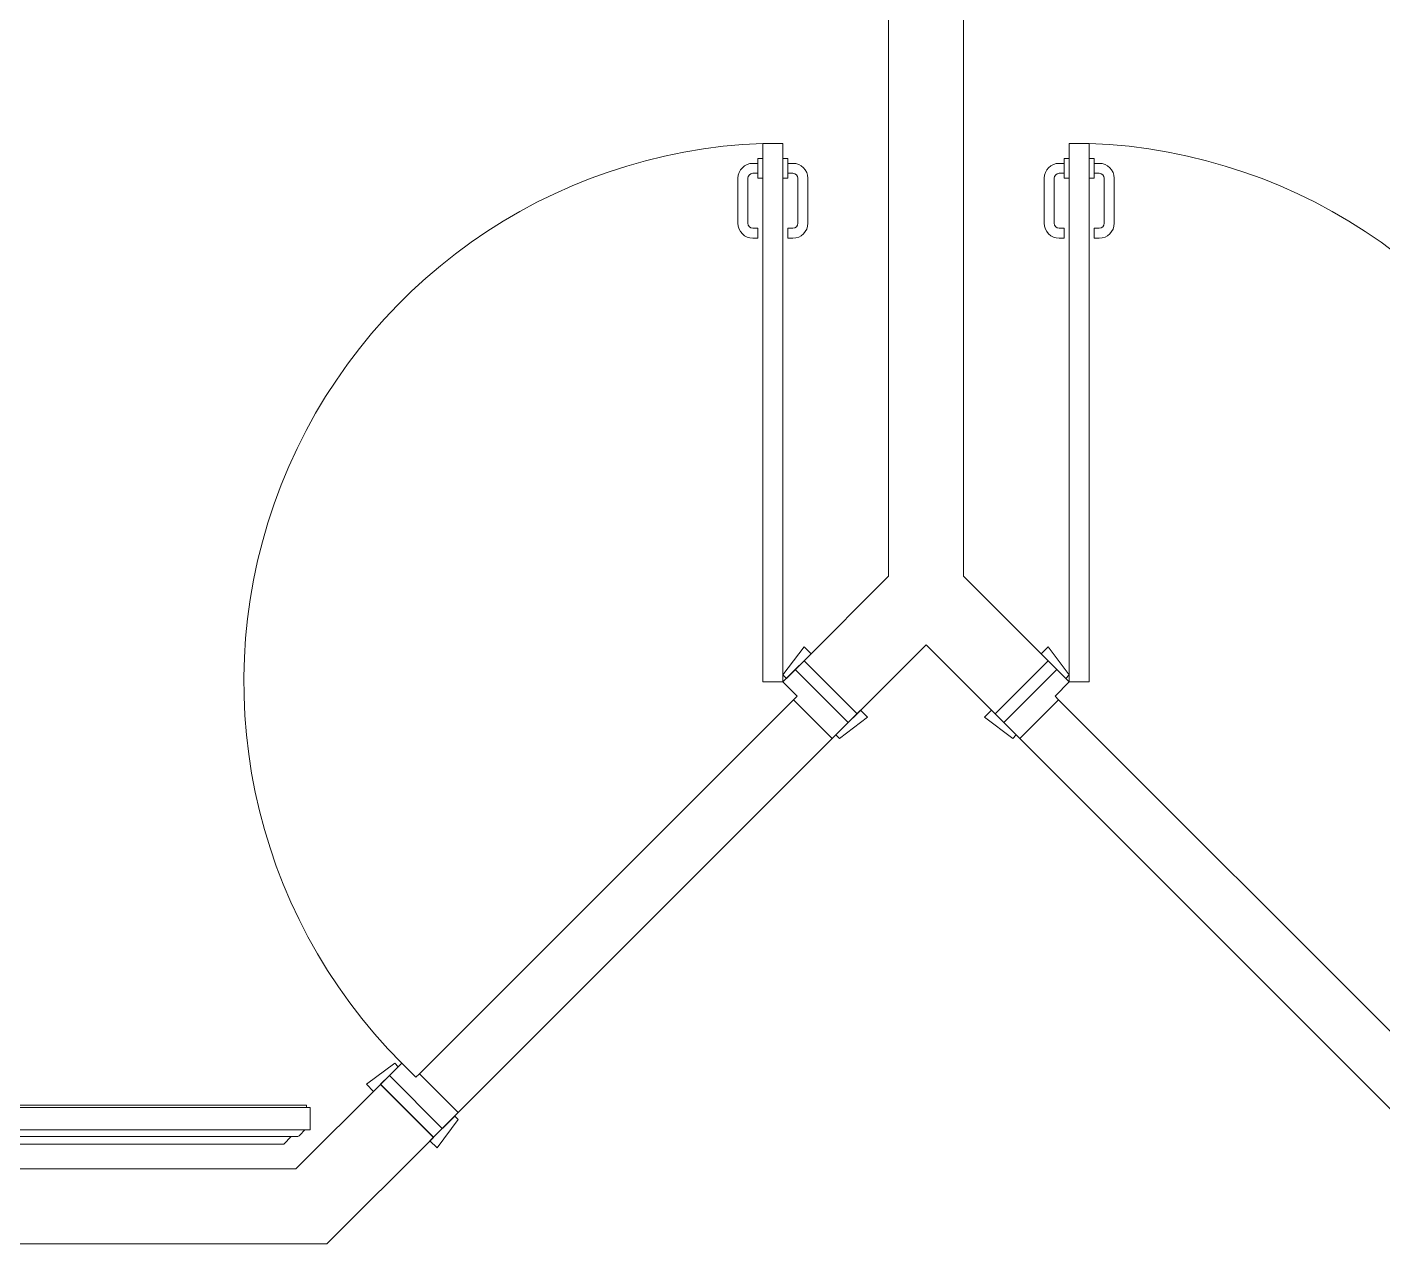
# Model space of a CAD drawing. Header units: metres. Extents: x -18745 to 220762, y -1579758 to -1356048.
# Drawn here: x 126376 to 129092, y -1431373 to -1428936 of the extents above; entities that cross this region are included whole.
import ezdxf

# ---------------------------------------------------------------- set-up
doc = ezdxf.new("R2010")
doc.units = ezdxf.units.M
doc.layers.get('0').update_dxf_attribs({"lineweight": 0})
for name, color, linetype, lineweight in [('A-100 - Copy$0$car', 8, 'Continuous', 0), ('A-100 - Copy$0$Medical Equipment and Furniture', 8, 'Continuous', 0), ('A-100 - Copy$0$Walls', 8, 'Continuous', 0), ('A-100 - Copy$0$Wooden Joinery', 8, 'Continuous', 0)]:
    doc.layers.add(name, color=color, linetype=linetype, lineweight=lineweight)

# ---------------------------------------------------------------- blocks, each defined once
blk = doc.blocks.new('A-100 - Copy$0$DM15862C-P')
for p, q in [((-0.3835, 0), (-0.3983, -0.0149)), ((0.3835, 0), (-0.3835, 0)), ((0.3835, 0), (0.3983, -0.0149)), ((-0.4157, -0.0175), (-0.4256, -0.0287)), ((0.41, -0.0149), (-0.4099, -0.0149)), ((0.4157, -0.0175), (0.4254, -0.0287)), ((-0.4367, -0.0287), (-0.4367, -0.0734)), ((0.4365, -0.0287), (-0.4367, -0.0287)), ((0.4365, -0.0287), (0.4365, -0.0734)), ((0.4365, -0.0734), (-0.4367, -0.0734)), ((-0.4291, -0.078), (-0.4291, -0.0734)), ((0.429, -0.078), (-0.4291, -0.078)), ((0.429, -0.078), (0.429, -0.0734))]:
    blk.add_line(p, q)
for points in [[(-0.4099, -0.0149), (-0.4121, -0.0149), (-0.4141, -0.0158), (-0.4157, -0.0175)], [(0.4157, -0.0175), (0.4141, -0.0158), (0.4121, -0.0149), (0.41, -0.0149)]]:
    blk.add_open_spline(points, degree=3)
blk = doc.blocks.new('A-100 - Copy$0$A$C683B37BC')
at = {"layer": 'A-100 - Copy$0$car'}
for p, q in [((-770.4, -827), (-21.2, -77.8)), ((56.6, -155.6, -2.4), (-692.7, -904.8, -4.7))]:
    blk.add_line(p, q, dxfattribs=at)
at = {"layer": 'A-100 - Copy$0$Wooden Joinery'}
for p, q in [((-92.4, 1006.4, -2.4), (-92.4, 966.4, -2.4)), ((-82.4, 1006.4, -2.4), (-92.4, 1006.4, -2.4)), ((-42.4, 1006.4, -2.4), (-32.4, 1006.4, -2.4)), ((-32.4, 1006.4, -2.4), (-32.4, 966.4, -2.4)), ((-92.4, 996.4, -2.4), (-102.4, 996.4, -2.4)), ((-32.4, 996.4, -2.4), (-22.4, 996.4, -2.4)), ((-132.4, 966.4, -2.4), (-132.4, 876.4, -2.4)), ((-112.4, 966.4, -2.4), (-112.4, 876.4, -2.4)), ((-92.4, 976.4, -2.4), (-102.4, 976.4, -2.4)), ((-82.4, 966.4, -2.4), (-92.4, 966.4, -2.4)), ((-42.4, 966.4, -2.4), (-32.4, 966.4, -2.4)), ((-32.4, 976.4, -2.4), (-22.4, 976.4, -2.4)), ((-12.4, 966.4, -2.4), (-12.4, 876.4, -2.4)), ((7.6, 966.4, -2.4), (7.6, 876.4, -2.4)), ((-92.4, 866.4, -2.4), (-102.4, 866.4, -2.4)), ((-92.4, 846.4, -2.4), (-102.4, 846.4, -2.4)), ((-92.4, 866.4, -2.4), (-92.4, 846.4, -2.4)), ((-32.4, 866.4, -2.4), (-22.4, 866.4, -2.4)), ((-32.4, 866.4, -2.4), (-32.4, 846.4, -2.4)), ((-32.4, 846.4, -2.4), (-22.4, 846.4, -2.4))]:
    blk.add_line(p, q, dxfattribs=at)
for points in [[(-82.4, -42.4), (-82.4, 1036.4), (-42.4, 1036.4), (-42.4, -42.4)], [(-35.4, -35.4), (-42.4, -28.3), (0, 28.3), (14.1, 14.1)], [(63.6, -148.5), (70.7, -155.6), (127.3, -113.1), (113.1, -99)], [(-812.9, -812.9), (-819.9, -805.8), (-876.5, -848.2), (-862.4, -862.4)], [(-699.7, -911.9), (-692.7, -918.9), (-735.1, -975.5), (-749.2, -961.4)]]:
    blk.add_lwpolyline(points, close=True, dxfattribs=at)
for points in [[(-17.7, -17.7), (88.4, -123.7), (106.1, -106.1), (0, 0), (-17.7, -17.7)], [(-17.7, -17.7), (-42.4, -42.4), (-14.1, -70.7), (-21.2, -77.8), (56.6, -155.6), (88.4, -123.7), (-17.7, -17.7)], [(-830.6, -830.6), (-805.8, -805.8), (-777.5, -834.1), (-770.4, -827), (-692.7, -904.8), (-724.5, -936.6), (-830.6, -830.6)], [(-830.6, -830.6), (-724.5, -936.6), (-742.2, -954.3), (-848.2, -848.2), (-830.6, -830.6)]]:
    blk.add_lwpolyline(points, dxfattribs=at)
for centre, radius, start, end in [((-42.4, -42.4), 1079.6, 92.1234, 225), ((-102.4, 966.4, -2.4), 30, 90, 180), ((-22.4, 966.4, -2.4), 30, 0, 90), ((-102.4, 966.4, -2.4), 10, 90, 180), ((-22.4, 966.4, -2.4), 10, 0, 90), ((-102.4, 876.4, -2.4), 30, 180, 270), ((-102.4, 876.4, -2.4), 10, 180, 270), ((-22.4, 876.4, -2.4), 10, 270, 0), ((-22.4, 876.4, -2.4), 30, 270, 0)]:
    blk.add_arc(centre, radius, start, end, dxfattribs=at)
blk = doc.blocks.new('A-100 - Copy')
at = {"layer": 'A-100 - Copy$0$Walls'}
for p, q in [((128101.7, -1428547.7, 0), (128101.7, -1430035.6, 0)), ((128251.7, -1428547.7, 0), (128251.7, -1430035.6, 0)), ((128101.7, -1430035.6, 0), (127932.3, -1430204.9, 0)), ((128251.7, -1430035.6, 0), (128421, -1430204.9, 0)), ((128176.7, -1430172.7, 0), (128038.4, -1430310.9, 0)), ((128176.7, -1430172.7, 0), (128314.9, -1430310.9, 0)), ((127932.3, -1430204.9, 0), (128038.4, -1430310.9, 0)), ((128421, -1430204.9, 0), (128314.9, -1430310.9, 0)), ((127083.8, -1431053.4, 0), (126914.5, -1431222.7, 0)), ((127083.8, -1431053.4, 0), (127189.9, -1431159.5, 0)), ((127189.9, -1431159.5, 0), (126976.7, -1431372.7, 0)), ((126914.5, -1431222.7, 0), (122868.3, -1431222.7, 0)), ((126976.7, -1431372.7, 0), (122643.3, -1431372.7, 0))]:
    blk.add_line(p, q, dxfattribs=at)
at = {"layer": 'A-100 - Copy$0$Medical Equipment and Furniture', "xscale": -1000, "yscale": 1000, "zscale": 1000, "rotation": 180}
blk.add_blockref('A-100 - Copy$0$DM15862C-P', (126506.9, -1431172.7, 0), dxfattribs=at)
blk.add_blockref('A-100 - Copy$0$DM15862C-P', (126506.9, -1431172.7, 0), dxfattribs=at)
at = {"layer": 'A-100 - Copy$0$Wooden Joinery'}
blk.add_blockref('A-100 - Copy$0$A$C683B37BC', (127932.3, -1430204.9, 0), dxfattribs=at)
at = {"layer": 'A-100 - Copy$0$Wooden Joinery', "xscale": -1}
blk.add_blockref('A-100 - Copy$0$A$C683B37BC', (128421, -1430204.9, 0), dxfattribs=at)

msp = doc.modelspace()

# ---------------------------------------------------------------- block references
msp.add_blockref('A-100 - Copy', (0, 0))

doc.saveas('drawing.dxf')
